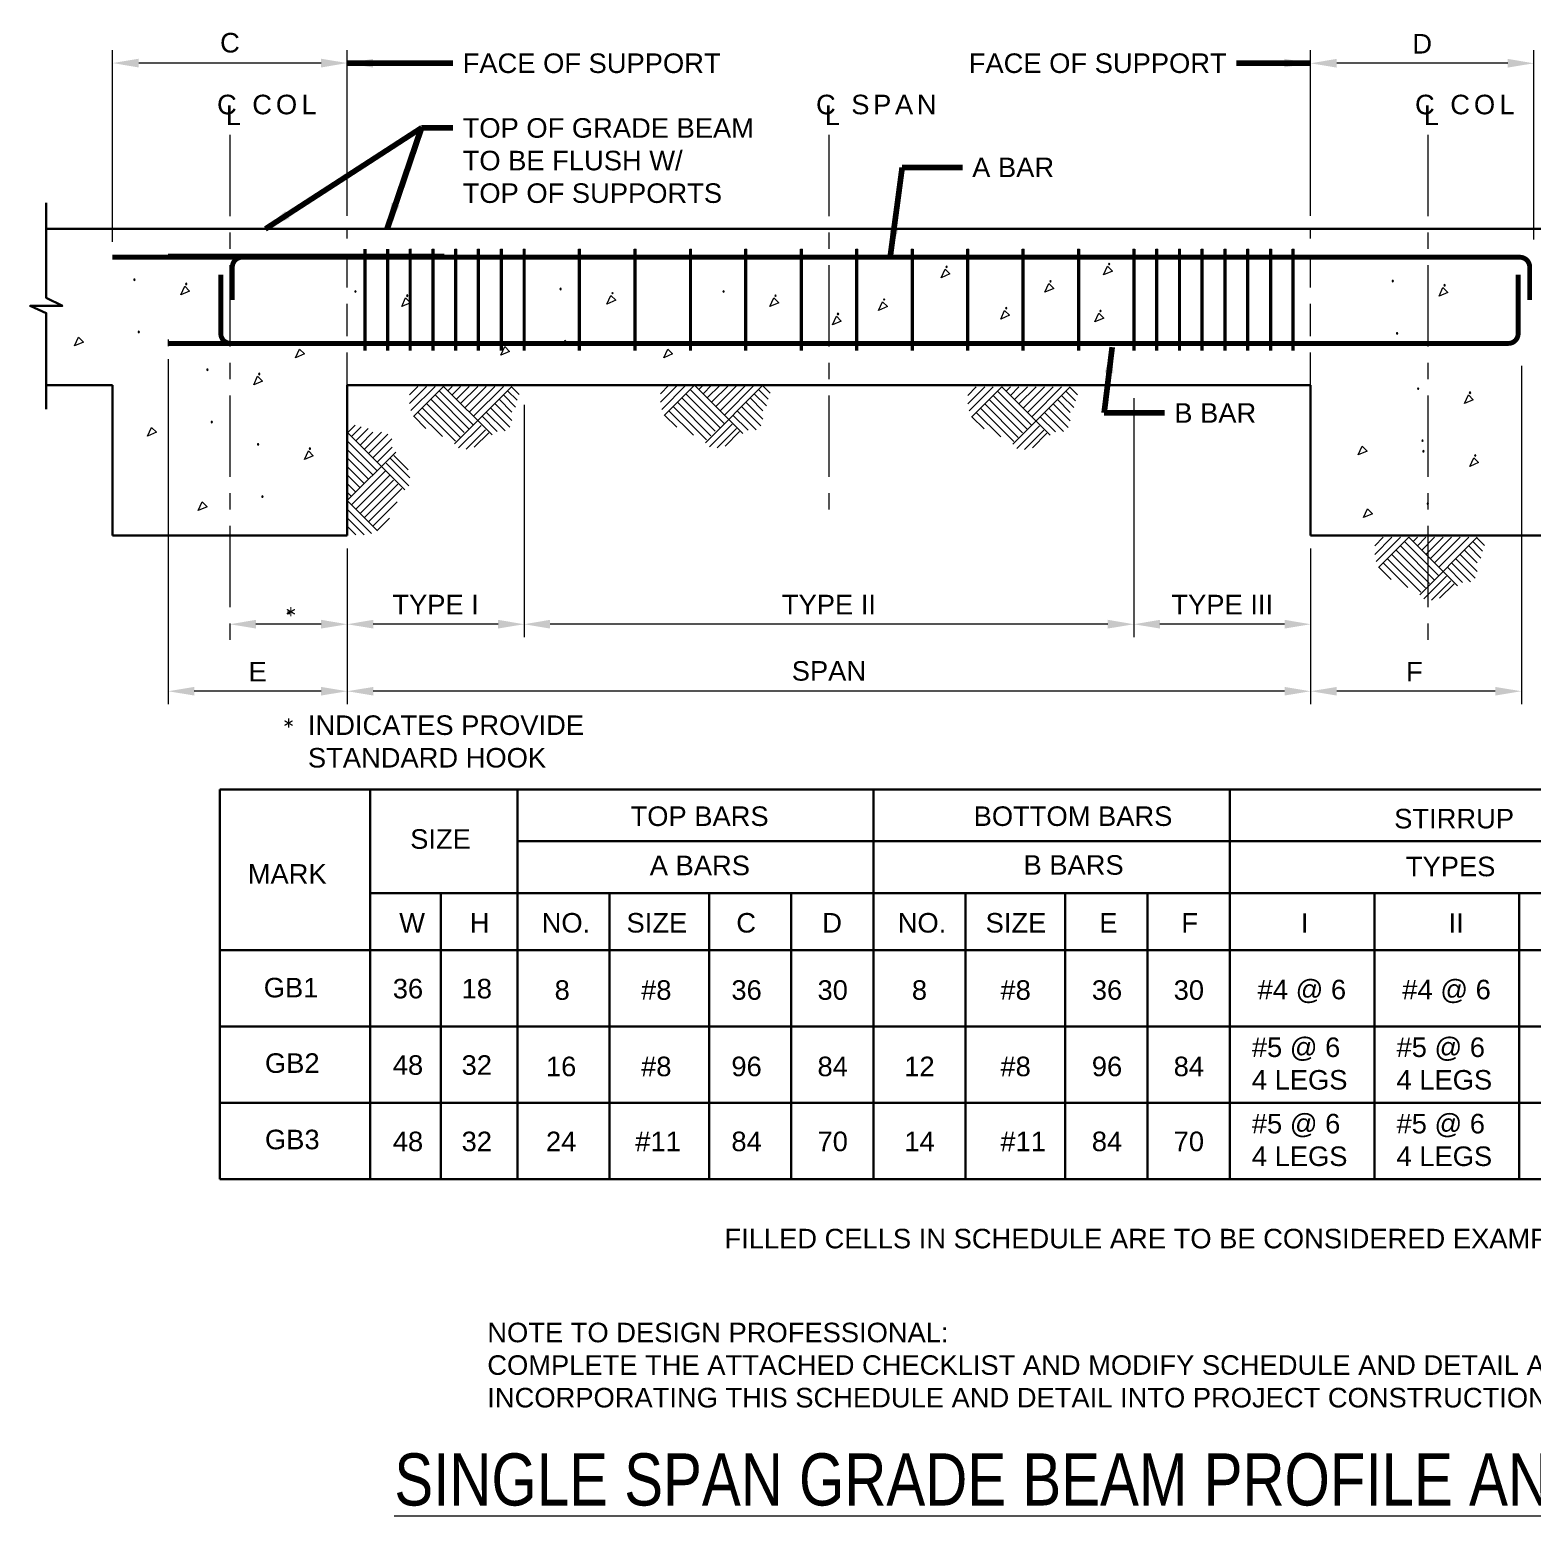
# Model space of a CAD drawing. Header units: inches. Extents: x -1005 to -831, y 1949 to 2063.
# Drawn here: x -1004.9 to -889.6, y 1948.8 to 2062.8 of the extents above; entities that cross this region are included whole.
import ezdxf
from ezdxf.enums import TextEntityAlignment as Align

# ---------------------------------------------------------------- set-up
doc = ezdxf.new("R2010")
doc.units = ezdxf.units.IN
doc.header["$LTSCALE"] = 5
doc.header["$MEASUREMENT"] = 0
doc.linetypes.add('CENTER', pattern=[2, 1.25, -0.25, 0.25, -0.25])
doc.linetypes.add('HIDDENX2', pattern=[0.75, 0.5, -0.25])
for name, color, linetype, lineweight in [('S-ANNO-DIMS', 1, 'Continuous', 20), ('S-ANNO-SCHD', 4, 'Continuous', 30), ('S-ANNO-TEXT', 7, 'Continuous', 20), ('S-DELT-PATT', 7, 'Continuous', 15), ('S-DETL', 3, 'Continuous', 30), ('S-GRID', 9, 'CENTER', 20)]:
    doc.layers.add(name, color=color, linetype=linetype, lineweight=lineweight)
doc.styles.add('Romans', font='arial.ttf')
doc.dimstyles.get("Standard").update_dxf_attribs({"dimtxt": 0.18, "dimasz": 0.18, "dimexe": 0.18, "dimexo": 0.0625, "dimgap": 0.09, "dimtad": 0, "dimtih": 1, "dimtoh": 1, "dimdec": 4, "dimzin": 0, "dimdsep": 46, "dimtxsty": 'Standard', "dimcen": 0.09, "dimadec": 0, "dimazin": 0, "dimtfac": 1, "dimtdec": 4, "dimtofl": 0, "dimtmove": 0, "dimatfit": 3, "dimfxl": 1, "dimtolj": 1, "dimtzin": 0, "dimarcsym": 0})

# ---------------------------------------------------------------- blocks, each defined once
blk = doc.blocks.new('*D0')
at = {"layer": 'Defpoints', "color": 0, "transparency": 16777216}
for p in [(-906.61, 2060.27), (-906.61, 2047.57), (-889.49, 2045.75)]:
    blk.add_point(p, dxfattribs=at)
at = {"layer": 'S-ANNO-DIMS', "transparency": 16777216}
for p, q in [((-906.61, 2048.57), (-906.61, 2061.27)), ((-889.49, 2046.75), (-889.49, 2061.27)), ((-891.49, 2060.27), (-904.61, 2060.27))]:
    blk.add_line(p, q, dxfattribs=at)
for points in [[(-904.61, 2060.61), (-904.61, 2059.94), (-906.61, 2060.27)], [(-891.49, 2060.61), (-891.49, 2059.94), (-889.49, 2060.27)]]:
    blk.add_solid(points, dxfattribs=at)
at = {"layer": 'S-ANNO-DIMS', "transparency": 16777216, "insert": (-898.05, 2061.77), "char_height": 1.5, "attachment_point": 5, "style": 'Romans'}
blk.add_mtext('\\A1;D', dxfattribs=at)
blk = doc.blocks.new('*D1')
at = {"layer": 'Defpoints', "color": 0, "transparency": 16777216}
for p in [(-890.44, 2038.07), (-906.61, 2024.05), (-906.61, 2012.09)]:
    blk.add_point(p, dxfattribs=at)
at = {"layer": 'S-ANNO-DIMS', "transparency": 16777216}
for p, q in [((-890.44, 2037.07), (-890.44, 2011.09)), ((-906.61, 2023.05), (-906.61, 2011.09)), ((-892.44, 2012.09), (-904.61, 2012.09))]:
    blk.add_line(p, q, dxfattribs=at)
for points in [[(-904.61, 2012.42), (-904.61, 2011.76), (-906.61, 2012.09)], [(-892.44, 2012.42), (-892.44, 2011.76), (-890.44, 2012.09)]]:
    blk.add_solid(points, dxfattribs=at)
at = {"layer": 'S-ANNO-DIMS', "transparency": 16777216, "insert": (-898.65, 2013.59), "char_height": 1.5, "attachment_point": 5, "style": 'Romans'}
blk.add_mtext('\\A1;F', dxfattribs=at)
blk = doc.blocks.new('*D2')
at = {"layer": 'Defpoints', "color": 0, "transparency": 16777216}
for p in [(-920.17, 2035.57), (-906.61, 2024.05), (-920.17, 2017.23)]:
    blk.add_point(p, dxfattribs=at)
at = {"layer": 'S-ANNO-DIMS', "transparency": 16777216}
for p, q in [((-920.17, 2034.57), (-920.17, 2016.23)), ((-906.61, 2023.05), (-906.61, 2016.23)), ((-908.61, 2017.23), (-918.17, 2017.23))]:
    blk.add_line(p, q, dxfattribs=at)
for points in [[(-918.17, 2017.57), (-918.17, 2016.9), (-920.17, 2017.23)], [(-908.61, 2017.57), (-908.61, 2016.9), (-906.61, 2017.23)]]:
    blk.add_solid(points, dxfattribs=at)
at = {"layer": 'S-ANNO-DIMS', "transparency": 16777216, "insert": (-913.39, 2018.74), "char_height": 1.5, "attachment_point": 5, "style": 'Romans'}
blk.add_mtext('\\A1;TYPE III', dxfattribs=at)
blk = doc.blocks.new('*D3')
at = {"layer": 'Defpoints', "color": 0, "transparency": 16777216}
for p in [(-980.53, 2024.05), (-906.61, 2024.05), (-980.53, 2012.09)]:
    blk.add_point(p, dxfattribs=at)
at = {"layer": 'S-ANNO-DIMS', "transparency": 16777216}
for p, q in [((-980.53, 2023.05), (-980.53, 2011.09)), ((-906.61, 2023.05), (-906.61, 2011.09)), ((-908.61, 2012.09), (-978.53, 2012.09))]:
    blk.add_line(p, q, dxfattribs=at)
for points in [[(-978.53, 2012.42), (-978.53, 2011.76), (-980.53, 2012.09)], [(-908.61, 2012.42), (-908.61, 2011.76), (-906.61, 2012.09)]]:
    blk.add_solid(points, dxfattribs=at)
at = {"layer": 'S-ANNO-DIMS', "transparency": 16777216, "insert": (-943.57, 2013.64), "char_height": 1.5, "attachment_point": 5, "style": 'Romans'}
blk.add_mtext('\\A1;SPAN', dxfattribs=at)
blk = doc.blocks.new('*D4')
at = {"layer": 'Defpoints', "color": 0, "transparency": 16777216}
for p in [(-966.96, 2035.07), (-920.17, 2034.57), (-966.96, 2017.23)]:
    blk.add_point(p, dxfattribs=at)
at = {"layer": 'S-ANNO-DIMS', "transparency": 16777216}
for p, q in [((-966.96, 2034.07), (-966.96, 2016.23)), ((-920.17, 2033.57), (-920.17, 2016.23)), ((-922.17, 2017.23), (-964.96, 2017.23))]:
    blk.add_line(p, q, dxfattribs=at)
for points in [[(-964.96, 2017.57), (-964.96, 2016.9), (-966.96, 2017.23)], [(-922.17, 2017.57), (-922.17, 2016.9), (-920.17, 2017.23)]]:
    blk.add_solid(points, dxfattribs=at)
at = {"layer": 'S-ANNO-DIMS', "transparency": 16777216, "insert": (-943.57, 2018.74), "char_height": 1.5, "attachment_point": 5, "style": 'Romans'}
blk.add_mtext('\\A1;TYPE II', dxfattribs=at)
blk = doc.blocks.new('*D5')
at = {"layer": 'Defpoints', "color": 0, "transparency": 16777216}
for p in [(-966.96, 2035.07), (-980.53, 2023.55), (-980.53, 2017.23)]:
    blk.add_point(p, dxfattribs=at)
at = {"layer": 'S-ANNO-DIMS', "transparency": 16777216}
for p, q in [((-966.96, 2034.07), (-966.96, 2016.23)), ((-980.53, 2022.55), (-980.53, 2016.23)), ((-968.96, 2017.23), (-978.53, 2017.23))]:
    blk.add_line(p, q, dxfattribs=at)
for points in [[(-978.53, 2017.57), (-978.53, 2016.9), (-980.53, 2017.23)], [(-968.96, 2017.57), (-968.96, 2016.9), (-966.96, 2017.23)]]:
    blk.add_solid(points, dxfattribs=at)
at = {"layer": 'S-ANNO-DIMS', "transparency": 16777216, "insert": (-973.75, 2018.74), "char_height": 1.5, "attachment_point": 5, "style": 'Romans'}
blk.add_mtext('\\A1;TYPE I', dxfattribs=at)
blk = doc.blocks.new('*D6')
at = {"layer": 'Defpoints', "color": 0, "transparency": 16777216}
for p in [(-980.53, 2024.05), (-989.53, 2017.23), (-989.53, 2017.23)]:
    blk.add_point(p, dxfattribs=at)
at = {"layer": 'S-ANNO-DIMS', "transparency": 16777216}
for p, q in [((-980.53, 2023.05), (-980.53, 2016.23)), ((-982.53, 2017.23), (-987.53, 2017.23))]:
    blk.add_line(p, q, dxfattribs=at)
for points in [[(-987.53, 2017.57), (-987.53, 2016.9), (-989.53, 2017.23)], [(-982.53, 2017.57), (-982.53, 2016.9), (-980.53, 2017.23)]]:
    blk.add_solid(points, dxfattribs=at)
at = {"layer": 'S-ANNO-DIMS', "transparency": 16777216, "insert": (-985.03, 2018.73), "char_height": 1.5, "attachment_point": 5, "style": 'Romans'}
blk.add_mtext('\\A1;.', dxfattribs=at)
blk = doc.blocks.new('*D7')
at = {"layer": 'Defpoints', "color": 0, "transparency": 16777216}
for p in [(-994.27, 2038.57), (-980.53, 2024.05), (-994.27, 2012.09)]:
    blk.add_point(p, dxfattribs=at)
at = {"layer": 'S-ANNO-DIMS', "transparency": 16777216}
for p, q in [((-994.27, 2037.57), (-994.27, 2011.09)), ((-980.53, 2023.05), (-980.53, 2011.09)), ((-982.53, 2012.09), (-992.27, 2012.09))]:
    blk.add_line(p, q, dxfattribs=at)
for points in [[(-992.27, 2012.42), (-992.27, 2011.76), (-994.27, 2012.09)], [(-982.53, 2012.42), (-982.53, 2011.76), (-980.53, 2012.09)]]:
    blk.add_solid(points, dxfattribs=at)
at = {"layer": 'S-ANNO-DIMS', "transparency": 16777216, "insert": (-987.4, 2013.59), "char_height": 1.5, "attachment_point": 5, "style": 'Romans'}
blk.add_mtext('\\A1;E', dxfattribs=at)
blk = doc.blocks.new('*D8')
at = {"layer": 'Defpoints', "color": 0, "transparency": 16777216}
for p in [(-998.53, 2060.29), (-980.53, 2047.57), (-998.53, 2045.57)]:
    blk.add_point(p, dxfattribs=at)
at = {"layer": 'S-ANNO-DIMS', "transparency": 16777216}
for p, q in [((-998.53, 2046.57), (-998.53, 2061.29)), ((-980.53, 2048.57), (-980.53, 2061.29)), ((-982.53, 2060.29), (-996.53, 2060.29))]:
    blk.add_line(p, q, dxfattribs=at)
for points in [[(-996.53, 2060.62), (-996.53, 2059.95), (-998.53, 2060.29)], [(-982.53, 2060.62), (-982.53, 2059.95), (-980.53, 2060.29)]]:
    blk.add_solid(points, dxfattribs=at)
at = {"layer": 'S-ANNO-DIMS', "transparency": 16777216, "insert": (-989.53, 2061.84), "char_height": 1.5, "attachment_point": 5, "style": 'Romans'}
blk.add_mtext('\\A1;C', dxfattribs=at)

msp = doc.modelspace()

# ---------------------------------------------------------------- linework, layer by layer
msp.add_line((-954.1911001, 2046.0227595), (-954.1911001, 2038.2317492))
at = {"layer": 'S-ANNO-SCHD'}
for p, q in [((-990.2992738, 2004.5503533), (-990.2992738, 1974.6455471)), ((-990.2992738, 2004.5503533), (-846.0861369, 2004.5503533)), ((-978.7645084, 2004.5503533), (-978.7645084, 1974.6455471)), ((-967.4706284, 2004.5503533), (-967.4706284, 1974.6455471)), ((-940.1425196, 2004.5503533), (-940.1425196, 1974.6455471)), ((-912.8144109, 2004.5503533), (-912.8144109, 1974.6455471)), ((-967.4706284, 2000.5742895), (-879.5126401, 2000.5742895)), ((-978.7645084, 1996.5982257), (-879.5126401, 1996.5982257)), ((-973.3513318, 1996.5982257), (-973.3513318, 1974.6455471)), ((-960.4153619, 1996.5982257), (-960.4153619, 1974.6455471)), ((-952.7673233, 1996.5982257), (-952.7673233, 1974.6455471)), ((-946.4549215, 1996.5982257), (-946.4549215, 1974.6455471)), ((-933.0872531, 1996.5982257), (-933.0872531, 1974.6455471)), ((-925.4392145, 1996.5982257), (-925.4392145, 1974.6455471)), ((-919.1268127, 1996.5982257), (-919.1268127, 1974.6455471)), ((-901.7138206, 1996.5982257), (-901.7138206, 1974.6455471)), ((-890.6132303, 1996.5982257), (-890.6132303, 1974.6455471)), ((-990.2992738, 1992.230511), (-846.0861369, 1992.230511)), ((-990.2992738, 1986.3688564), (-846.0861369, 1986.3688564)), ((-990.2992738, 1980.5072017), (-846.0861369, 1980.5072017)), ((-990.2992738, 1974.6455471), (-845.9621244, 1974.6455471))]:
    msp.add_line(p, q, dxfattribs=at)
at = {"layer": 'S-DELT-PATT', "linetype": 'HIDDENX2'}
for p, q in [((-980.5286666, 2035.5749058), (-980.5286666, 2047.5749058)), ((-906.6090441, 2035.5749058), (-906.6090441, 2047.5749058))]:
    msp.add_line(p, q, dxfattribs=at)
at = {"layer": 'S-DELT-PATT'}
for p, q in [((-994.2659355, 2039.0749058), (-994.2659355, 2038.5749058)), ((-975.7590385, 2034.1672834), (-974.4480582, 2035.4782636)), ((-975.7590385, 2034.8227735), (-975.1035483, 2035.4782636)), ((-975.6484245, 2033.6224072), (-973.7925681, 2035.4782636)), ((-975.4570624, 2033.1582792), (-973.137078, 2035.4782636)), ((-973.137078, 2035.4782636), (-969.4193592, 2031.7605448)), ((-972.8093329, 2035.1505186), (-972.4815878, 2035.4782636)), ((-972.4815878, 2034.8227735), (-971.8260977, 2035.4782636)), ((-972.3066129, 2031.0648076), (-967.8931569, 2035.4782636)), ((-972.1538428, 2034.4950284), (-971.1706076, 2035.4782636)), ((-971.8260977, 2034.1672834), (-970.5151174, 2035.4782636)), ((-971.4983526, 2033.8395383), (-969.8596273, 2035.4782636)), ((-971.1706076, 2033.5117932), (-969.2041372, 2035.4782636)), ((-970.8428625, 2033.1840482), (-968.5486471, 2035.4782636)), ((-967.925276, 2035.4461446), (-967.3409639, 2034.8618243)), ((-956.5041656, 2034.2639256), (-955.1931854, 2035.5749058)), ((-956.5041656, 2034.9194157), (-955.8486755, 2035.5749058)), ((-956.3935517, 2033.7190494), (-954.5376953, 2035.5749058)), ((-956.2021895, 2033.2549214), (-953.8822051, 2035.5749058)), ((-953.8822051, 2035.5749058), (-950.1644864, 2031.857187)), ((-953.5544601, 2035.2471608), (-953.226715, 2035.5749058)), ((-953.226715, 2034.9194157), (-952.5712249, 2035.5749058)), ((-953.0517401, 2031.1614498), (-948.6382841, 2035.5749058)), ((-952.8989699, 2034.5916706), (-951.9157348, 2035.5749058)), ((-952.5712249, 2034.2639256), (-951.2602446, 2035.5749058)), ((-952.2434798, 2033.9361805), (-950.6047545, 2035.5749058)), ((-951.9157348, 2033.6084354), (-949.9492644, 2035.5749058)), ((-951.5879897, 2033.2806904), (-949.2937742, 2035.5749058)), ((-948.6704031, 2035.5427868), (-948.086091, 2034.9584665)), ((-932.9232195, 2034.1372686), (-931.6122392, 2035.4482489)), ((-932.9232195, 2034.7927588), (-932.2677293, 2035.4482489)), ((-932.8126055, 2033.5923925), (-930.9567491, 2035.4482489)), ((-932.6212433, 2033.1282645), (-930.3012589, 2035.4482489)), ((-930.3012589, 2035.4482489), (-926.5835402, 2031.7305301)), ((-929.9735139, 2035.1205038), (-929.6457688, 2035.4482489)), ((-929.6457688, 2034.7927588), (-928.9902787, 2035.4482489)), ((-929.4707939, 2031.0347929), (-925.0573379, 2035.4482489)), ((-929.3180238, 2034.4650137), (-928.3347886, 2035.4482489)), ((-928.9902787, 2034.1372686), (-927.6792984, 2035.4482489)), ((-928.6625336, 2033.8095236), (-927.0238083, 2035.4482489)), ((-928.3347886, 2033.4817785), (-926.3683182, 2035.4482489)), ((-928.0070435, 2033.1540334), (-925.712828, 2035.4482489)), ((-925.0894569, 2035.4161299), (-924.5051448, 2034.8318096)), ((-974.4480582, 2034.1672834), (-971.8725556, 2031.5917807)), ((-974.1203131, 2034.4950284), (-971.5618614, 2031.9365685)), ((-973.7925681, 2034.8227735), (-971.1659208, 2032.1961262)), ((-973.464823, 2035.1505186), (-970.8552267, 2032.5409222)), ((-969.2041372, 2034.1672834), (-967.8931569, 2032.8563031)), ((-968.8763921, 2034.4950284), (-967.8931569, 2033.5117932)), ((-968.5486471, 2034.8227735), (-967.6063227, 2033.8804409)), ((-968.220902, 2035.1505186), (-967.4831561, 2034.4127644)), ((-955.1931854, 2034.2639256), (-952.6176827, 2031.6884229)), ((-954.8654403, 2034.5916706), (-952.3069886, 2032.0332107)), ((-954.5376953, 2034.9194157), (-951.911048, 2032.2927684)), ((-954.2099502, 2035.2471608), (-951.6003539, 2032.6375644)), ((-949.9492644, 2034.2639256), (-948.6382841, 2032.9529453)), ((-949.6215193, 2034.5916706), (-948.6382841, 2033.6084354)), ((-949.2937742, 2034.9194157), (-948.3514498, 2033.9770831)), ((-948.9660292, 2035.2471608), (-948.2282832, 2034.5094066)), ((-931.2844941, 2034.4650137), (-928.7260424, 2031.9065538)), ((-930.9567491, 2034.7927588), (-928.3301018, 2032.1661115)), ((-930.629004, 2035.1205038), (-928.0194077, 2032.5109075)), ((-926.0405731, 2034.4650137), (-925.0573379, 2033.4817785)), ((-925.712828, 2034.7927588), (-924.7705036, 2033.8504261)), ((-925.385083, 2035.1205038), (-924.647337, 2034.3827497)), ((-975.4312934, 2033.1840482), (-974.4924021, 2032.2451569)), ((-975.1035483, 2033.5117932), (-973.2270194, 2031.6352561)), ((-974.7758033, 2033.8395383), (-972.2173516, 2031.2810784)), ((-970.1873724, 2033.1840482), (-969.0234268, 2032.0200944)), ((-969.8596273, 2033.5117932), (-968.4058649, 2032.0580226)), ((-969.5318823, 2033.8395383), (-968.044018, 2032.351674)), ((-956.1764206, 2033.2806904), (-955.2375293, 2032.3417991)), ((-955.8486755, 2033.6084354), (-953.9721466, 2031.7318983)), ((-955.5209305, 2033.9361805), (-952.9624787, 2031.3777206)), ((-950.9324996, 2033.2806904), (-949.7685539, 2032.1167366)), ((-950.6047545, 2033.6084354), (-949.1509921, 2032.1546648)), ((-950.2770094, 2033.9361805), (-948.7891452, 2032.4483162)), ((-932.5954744, 2033.1540334), (-931.6565831, 2032.2151422)), ((-932.2677293, 2033.4817785), (-930.3912004, 2031.6052414)), ((-931.9399843, 2033.8095236), (-929.3815326, 2031.2510637)), ((-931.6122392, 2034.1372686), (-929.0367366, 2031.561766)), ((-927.3515534, 2033.1540334), (-926.1876077, 2031.9900796)), ((-927.0238083, 2033.4817785), (-925.5700459, 2032.0280079)), ((-926.6960632, 2033.8095236), (-925.208199, 2032.3216593)), ((-926.3683182, 2034.1372686), (-925.0573379, 2032.8262884)), ((-976.1152106, 2027.545645), (-980.5286666, 2031.959101)), ((-980.4965476, 2031.926982), (-979.9122273, 2032.5112941)), ((-980.2009215, 2031.6313559), (-979.4631674, 2032.3691019)), ((-979.8731765, 2031.3036109), (-978.9308439, 2032.2459353)), ((-979.5454314, 2030.9758658), (-978.5621962, 2031.959101)), ((-979.2176864, 2030.6481208), (-977.9067061, 2031.959101)), ((-971.9950667, 2030.7532532), (-970.2561661, 2032.4921538)), ((-971.3983822, 2030.6680149), (-969.9152047, 2032.1511924)), ((-970.784655, 2030.8043978), (-969.6765325, 2031.9125202)), ((-952.7401938, 2030.8498954), (-951.0012932, 2032.588796)), ((-952.1435094, 2030.7646571), (-950.6603319, 2032.2478346)), ((-951.5297822, 2030.90104), (-950.4216597, 2032.0091624)), ((-929.1592477, 2030.7232384), (-927.4203471, 2032.462139)), ((-928.5625632, 2030.6380001), (-927.0793857, 2032.1211776)), ((-927.948836, 2030.774383), (-926.8407135, 2031.8825055)), ((-978.2344512, 2029.0093954), (-980.5286666, 2031.3036109)), ((-978.8899413, 2030.3203757), (-977.402077, 2031.80824)), ((-978.5621962, 2029.9926306), (-977.1084256, 2031.446393)), ((-978.2344512, 2029.6648856), (-977.0704973, 2030.8288312)), ((-978.5621962, 2028.6816504), (-980.5286666, 2030.6481208)), ((-980.5286666, 2026.71518), (-976.8109478, 2030.4328988)), ((-978.8899413, 2028.3539053), (-980.5286666, 2029.9926306)), ((-975.8036562, 2027.8571913), (-977.5425567, 2029.5960919)), ((-975.7184179, 2028.4538757), (-977.2015954, 2029.9370533)), ((-975.8548008, 2029.067603), (-976.9629232, 2030.1757254)), ((-979.2176864, 2028.0261602), (-980.5286666, 2029.3371405)), ((-979.5454314, 2027.6984152), (-980.5286666, 2028.6816504)), ((-980.2009215, 2026.3874349), (-977.5913252, 2028.9970313)), ((-979.8731765, 2026.0596899), (-977.2465292, 2028.6863371)), ((-979.8731765, 2027.3706701), (-980.5286666, 2028.0261602)), ((-980.2009215, 2027.0429251), (-980.5286666, 2027.3706701)), ((-979.5454314, 2025.7319448), (-976.9869715, 2028.2903965)), ((-979.2176864, 2025.4041997), (-976.6421837, 2027.9797024)), ((-978.8899413, 2025.0764547), (-976.3314814, 2027.6349064)), ((-978.2086822, 2024.3951956), (-980.5286666, 2026.71518)), ((-978.5621962, 2024.7487096), (-976.6856591, 2026.6252386)), ((-978.6728102, 2024.2038334), (-980.5286666, 2026.0596899)), ((-979.2176864, 2024.0932195), (-980.5286666, 2025.4041997)), ((-978.2344512, 2024.4209645), (-977.2955599, 2025.3598558)), ((-979.8731765, 2024.0932195), (-980.5286666, 2024.7487096)), ((-901.6907726, 2022.5892736), (-900.3797924, 2023.9002538)), ((-901.6907726, 2023.2447637), (-901.0352825, 2023.9002538)), ((-901.5801587, 2022.0443974), (-899.7243022, 2023.9002538)), ((-901.3887965, 2021.5802694), (-899.0688121, 2023.9002538)), ((-899.0688121, 2023.9002538), (-895.3510933, 2020.182535)), ((-898.741067, 2023.5725087), (-898.413322, 2023.9002538)), ((-898.413322, 2023.2447637), (-897.7578318, 2023.9002538)), ((-898.2383471, 2019.4867978), (-893.8248911, 2023.9002538)), ((-898.0855769, 2022.9170186), (-897.1023417, 2023.9002538)), ((-897.7578318, 2022.5892736), (-896.4468516, 2023.9002538)), ((-897.4300868, 2022.2615285), (-895.7913615, 2023.9002538)), ((-897.1023417, 2021.9337834), (-895.1358713, 2023.9002538)), ((-896.7745967, 2021.6060384), (-894.4803812, 2023.9002538)), ((-893.8570101, 2023.8681348), (-893.272698, 2023.2838145)), ((-900.0520473, 2022.9170186), (-897.4935956, 2020.3585587)), ((-899.7243022, 2023.2447637), (-897.097655, 2020.6181164)), ((-899.3965572, 2023.5725087), (-896.7869608, 2020.9629124)), ((-894.8081263, 2022.9170186), (-893.8248911, 2021.9337834)), ((-894.4803812, 2023.2447637), (-893.5380568, 2022.3024311)), ((-894.1526361, 2023.5725087), (-893.4148902, 2022.8347546)), ((-901.3630275, 2021.6060384), (-900.4241363, 2020.6671471)), ((-901.0352825, 2021.9337834), (-899.1587535, 2020.0572463)), ((-900.7075374, 2022.2615285), (-898.1490857, 2019.7030686)), ((-900.3797924, 2022.5892736), (-897.8042897, 2020.0137709)), ((-896.1191065, 2021.6060384), (-894.9551609, 2020.4420845)), ((-895.7913615, 2021.9337834), (-894.3375991, 2020.4800128)), ((-895.4636164, 2022.2615285), (-893.9757521, 2020.7736642)), ((-895.1358713, 2022.5892736), (-893.8248911, 2021.2782933)), ((-897.9268008, 2019.1752434), (-896.1879002, 2020.914144)), ((-897.3301163, 2019.0900051), (-895.8469388, 2020.5731826)), ((-896.7163891, 2019.226388), (-895.6082667, 2020.3345104))]:
    msp.add_line(p, q, dxfattribs=at)
at = {"layer": 'S-DELT-PATT', "flags": 128}
for points in [[(-934.5881139, 2044.6524653, 1), (-934.4844339, 2044.6524653, 1)], [(-922.1196752, 2044.8736199, 1), (-922.0159952, 2044.8736199, 1)], [(-996.9089272, 2043.6666467, 1), (-996.8052472, 2043.6666467, 1)], [(-992.9299265, 2043.3451517, 1), (-992.8262465, 2043.3451517, 1)], [(-926.6201172, 2043.5466904, 1), (-926.5164372, 2043.5466904, 1)], [(-900.3603632, 2043.5571443, 1), (-900.2566832, 2043.5571443, 1)], [(-979.9525011, 2042.7624106, 1), (-979.8488211, 2042.7624106, 1)], [(-975.9735004, 2042.4409156, 1), (-975.8698204, 2042.4409156, 1)], [(-964.2052787, 2042.9533815, 1), (-964.1015987, 2042.9533815, 1)], [(-960.2262779, 2042.6318865, 1), (-960.1225979, 2042.6318865, 1)], [(-951.6995574, 2042.7624106, 1), (-951.5958774, 2042.7624106, 1)], [(-947.7205566, 2042.4409156, 1), (-947.6168766, 2042.4409156, 1)], [(-896.3813625, 2043.2356493, 1), (-896.2776825, 2043.2356493, 1)], [(-942.9250007, 2041.040267, 1), (-942.8213207, 2041.040267, 1)], [(-939.3836699, 2042.1460418, 1), (-939.2799899, 2042.1460418, 1)], [(-930.013896, 2041.4825764, 1), (-929.910216, 2041.4825764, 1)], [(-922.7836724, 2041.2614217, 1), (-922.6799924, 2041.2614217, 1)], [(-996.5743812, 2039.6552498, 1), (-996.4707012, 2039.6552498, 1)], [(-979.6179551, 2038.7510137, 1), (-979.5142751, 2038.7510137, 1)], [(-963.8707327, 2038.9419846, 1), (-963.7670527, 2038.9419846, 1)], [(-900.0258173, 2039.5457474, 1), (-899.9221373, 2039.5457474, 1)], [(-991.308517, 2036.752851, 1), (-991.204837, 2036.752851, 1)], [(-987.3295163, 2036.431356, 1), (-987.2258363, 2036.431356, 1)], [(-898.4112398, 2035.3161964, 1), (-898.3075598, 2035.3161964, 1)], [(-894.4322391, 2034.9947013, 1), (-894.3285591, 2034.9947013, 1)], [(-990.9739711, 2032.7414541, 1), (-990.8702911, 2032.7414541, 1)], [(-987.4190691, 2031.0333654, 1), (-987.3153891, 2031.0333654, 1)], [(-983.4400684, 2030.7118704, 1), (-983.3363884, 2030.7118704, 1)], [(-898.0766938, 2031.3047994, 1), (-897.9730138, 2031.3047994, 1)], [(-898.0057563, 2030.4995872, 1), (-897.9020763, 2030.4995872, 1)], [(-894.0267555, 2030.1780922, 1), (-893.9230755, 2030.1780922, 1)], [(-987.0845231, 2027.0219685, 1), (-986.9808431, 2027.0219685, 1)], [(-897.6712103, 2026.4881903, 1), (-897.5675303, 2026.4881903, 1)]]:
    msp.add_lwpolyline(points, format="xyb", close=True, dxfattribs=at)
for points in [[(-921.8169167, 2044.326631), (-922.4911797, 2044.0389807), (-922.1918095, 2044.7015237)], [(-934.2853555, 2044.1054763), (-934.9596184, 2043.817826), (-934.6602482, 2044.480369)], [(-926.3173587, 2042.9997015), (-926.9916217, 2042.7120512), (-926.6922514, 2043.3745942)], [(-992.627168, 2042.7981628), (-993.301431, 2042.5105124), (-993.0020607, 2043.1730555)], [(-975.6707419, 2041.8939267), (-976.3450049, 2041.6062764), (-976.0456346, 2042.2688194)], [(-959.9235195, 2042.0848976), (-960.5977824, 2041.7972473), (-960.2984122, 2042.4597903)], [(-947.4177982, 2041.8939267), (-948.0920611, 2041.6062764), (-947.7926909, 2042.2688194)], [(-896.078604, 2042.6886604), (-896.752867, 2042.40101), (-896.4534968, 2043.0635531)], [(-939.0809114, 2041.5990529), (-939.7551744, 2041.3114025), (-939.4558041, 2041.9739456)], [(-929.7111376, 2040.9355874), (-930.3854005, 2040.6479371), (-930.0860303, 2041.3104801)], [(-922.4809139, 2040.7144327), (-923.1551769, 2040.4267824), (-922.8558067, 2041.0893255)], [(-942.6222422, 2040.493278), (-943.2965052, 2040.2056277), (-942.9971349, 2040.8681708)], [(-1000.7727608, 2038.8715488), (-1001.4470238, 2038.5838984), (-1001.1476535, 2039.2464415)], [(-983.8163347, 2037.9673127), (-984.4905977, 2037.6796624), (-984.1912274, 2038.3422054)], [(-968.0691123, 2038.1582836), (-968.7433752, 2037.8706333), (-968.444005, 2038.5331763)], [(-955.563391, 2037.9673127), (-956.2376539, 2037.6796624), (-955.9382837, 2038.3422054)], [(-987.0267578, 2035.8843671), (-987.7010208, 2035.5967167), (-987.4016505, 2036.2592598)], [(-894.1294806, 2034.4477124), (-894.8037436, 2034.1600621), (-894.5043733, 2034.8226051)], [(-995.1723506, 2031.9577531), (-995.8466136, 2031.6701027), (-995.5472434, 2032.3326458)], [(-902.2750734, 2030.5210984), (-902.9493364, 2030.2334481), (-902.6499661, 2030.8959911)], [(-983.1373099, 2030.1648815), (-983.8115729, 2029.8772311), (-983.5122026, 2030.5397742)], [(-893.7239971, 2029.6311033), (-894.39826, 2029.343453), (-894.0988898, 2030.005996)], [(-991.2829027, 2026.2382675), (-991.9571657, 2025.9506171), (-991.6577954, 2026.6131602)], [(-901.8695899, 2025.7044893), (-902.5438529, 2025.416839), (-902.2444826, 2026.079382)]]:
    msp.add_lwpolyline(points, close=True, dxfattribs=at)
at = {"layer": 'S-DELT-PATT'}
for p in [(-979.1872873, 2042.3182252), (-977.4410589, 2042.3182252), (-975.6948305, 2042.3182252), (-973.9486021, 2042.3182252), (-968.7099169, 2042.3182252), (-966.9636885, 2042.3182252), (-962.7100824, 2042.3182252), (-962.7100824, 2042.3182252), (-958.4564764, 2042.3182252), (-958.4564764, 2042.3182252), (-954.2028704, 2042.3182252), (-954.2028704, 2042.3182252), (-949.9492644, 2042.3182252), (-945.6956583, 2042.3182252), (-945.6956583, 2042.3182252), (-941.4420523, 2042.3182252), (-941.4420523, 2042.3182252), (-937.1884463, 2042.3182252), (-937.1884463, 2042.3182252), (-928.6812343, 2042.3182252), (-928.6812343, 2042.3182252), (-979.1872873, 2040.8469879), (-977.4410589, 2040.8469879), (-975.6948305, 2040.8469879), (-973.9486021, 2040.8469879), (-968.7099169, 2040.8469879)]:
    msp.add_point(p, dxfattribs=at)
at = {"layer": 'S-DETL', "linetype": 'Continuous'}
for p, q in [((-1003.62084, 2047.5749058), (-888.6090441, 2047.5749058)), ((-975.6830602, 2046.0227595), (-975.6830602, 2038.2317492)), ((-973.9368318, 2046.0227595), (-973.9368318, 2038.2317492)), ((-972.1906033, 2046.0227595), (-972.1906033, 2038.2317492)), ((-970.4443749, 2046.0227595), (-970.4443749, 2038.2317492)), ((-968.6981465, 2046.0227595), (-968.6981465, 2038.2317492)), ((-966.9519181, 2046.0227595), (-966.9519181, 2038.2317492)), ((-962.6983121, 2046.0227595), (-962.6983121, 2038.2317492)), ((-958.4447061, 2046.0227595), (-958.4447061, 2038.2317492)), ((-949.937494, 2046.0227595), (-949.937494, 2038.2317492)), ((-945.683888, 2046.0227595), (-945.683888, 2038.2317492)), ((-941.430282, 2046.0227595), (-941.430282, 2038.2317492)), ((-937.176676, 2046.0227595), (-937.176676, 2038.2317492)), ((-932.9230699, 2046.0227595), (-932.9230699, 2038.2317492)), ((-928.6694639, 2046.0227595), (-928.6694639, 2038.2317492)), ((-924.4158579, 2046.0227595), (-924.4158579, 2038.2317492)), ((-920.1622519, 2046.0227595), (-920.1622519, 2038.2317492)), ((-918.4160235, 2046.0227595), (-918.4160235, 2038.2317492)), ((-916.6697951, 2046.0227595), (-916.6697951, 2038.2317492)), ((-914.9235666, 2046.0227595), (-914.9235666, 2038.2317492)), ((-913.1773382, 2046.0227595), (-913.1773382, 2038.2317492)), ((-911.4311098, 2046.0227595), (-911.4311098, 2038.2317492)), ((-909.6848814, 2046.0227595), (-909.6848814, 2038.2317492)), ((-907.9555201, 2046.0227595), (-907.9555201, 2038.2317492)), ((-1003.62084, 2035.5749058), (-998.5286666, 2035.5749058)), ((-998.5286666, 2035.5749058), (-998.5286666, 2024.050353)), ((-980.5286666, 2035.5749058), (-906.6090441, 2035.5749058)), ((-980.5286666, 2035.5749058), (-980.5286666, 2024.050353)), ((-906.6090441, 2035.5749058), (-906.6090441, 2024.050353)), ((-998.5286666, 2024.050353), (-980.5286666, 2024.050353)), ((-888.6090441, 2024.050353), (-906.6090441, 2024.050353))]:
    msp.add_line(p, q, dxfattribs=at)
msp.add_lwpolyline([(-1003.62084, 2049.5654113), (-1003.62084, 2042.2724783), (-1002.3764702, 2041.6502934), (-1004.8652098, 2041.6502934), (-1003.62084, 2041.1034315), (-1003.62084, 2033.7351754)], dxfattribs=at)
for points, const_width in [([(-979.175517, 2046.0227595), (-979.175517, 2038.2317492)], 0.25), ([(-977.4292886, 2046.0227595), (-977.4292886, 2038.2317492)], 0.25), ([(-975.6999273, 2046.0227595), (-975.6999273, 2038.2317492)], 0.25), ([(-973.9536989, 2046.0227595), (-973.9536989, 2038.2317492)], 0.25), ([(-972.2074704, 2046.0227595), (-972.2074704, 2038.2317492)], 0.25), ([(-970.461242, 2046.0227595), (-970.461242, 2038.2317492)], 0.25), ([(-968.6981465, 2046.0227595), (-968.6981465, 2038.2317492)], 0.25), ([(-966.9519181, 2046.0227595), (-966.9519181, 2038.2317492)], 0.25), ([(-962.7151792, 2046.0227595), (-962.7151792, 2038.2317492)], 0.25), ([(-958.4447061, 2046.0227595), (-958.4447061, 2038.2317492)], 0.25), ([(-954.1911001, 2046.0227595), (-954.1911001, 2038.2317492)], 0.25), ([(-949.9543611, 2046.0227595), (-949.9543611, 2038.2317492)], 0.25), ([(-945.683888, 2046.0227595), (-945.683888, 2038.2317492)], 0.25), ([(-941.4471491, 2046.0227595), (-941.4471491, 2038.2317492)], 0.25), ([(-937.176676, 2046.0227595), (-937.176676, 2038.2317492)], 0.25), ([(-932.9230699, 2046.0227595), (-932.9230699, 2038.2317492)], 0.25), ([(-928.686331, 2046.0227595), (-928.686331, 2038.2317492)], 0.25), ([(-924.4158579, 2046.0227595), (-924.4158579, 2038.2317492)], 0.25), ([(-920.1622519, 2046.0227595), (-920.1622519, 2038.2317492)], 0.25), ([(-918.4160235, 2046.0227595), (-918.4160235, 2038.2317492)], 0.25), ([(-916.6697951, 2046.0227595), (-916.6697951, 2038.2317492)], 0.25), ([(-914.9404337, 2046.0227595), (-914.9404337, 2038.2317492)], 0.25), ([(-913.1773382, 2046.0227595), (-913.1773382, 2038.2317492)], 0.25), ([(-911.4311098, 2046.0227595), (-911.4311098, 2038.2317492)], 0.25), ([(-909.6848814, 2046.0227595), (-909.6848814, 2038.2317492)], 0.25), ([(-907.9555201, 2046.0227595), (-907.9555201, 2038.2317492)], 0.25), ([(-998.5426461, 2045.3874089), (-988.5928515, 2045.3895479)], 0.375), ([(-994.2659355, 2038.7759035), (-989.5286666, 2038.7759035)], 0.375)]:
    msp.add_lwpolyline(points, dxfattribs=dict(at, const_width=const_width))
at = {"layer": 'S-DETL', "linetype": 'Continuous', "flags": 128}
msp.add_lwpolyline([(-973.0965032, 2045.5749058), (-994.2659355, 2045.5749058)], dxfattribs=at)
at = {"layer": 'S-DETL', "linetype": 'Continuous', "const_width": 0.375}
for points in [[(-889.8020959, 2042.1039201), (-889.8020959, 2044.6395479, 0.4142135624), (-890.5520959, 2045.3895479), (-988.5928515, 2045.3895479, 0.4142135624), (-989.3428515, 2044.6395479), (-989.3428515, 2042.1039201)], [(-890.6871079, 2044.0461236), (-890.6871079, 2039.5284939, -0.4142135624), (-891.4371079, 2038.7784939), (-989.479191, 2038.7784939, -0.4142135624), (-990.229191, 2039.5284939), (-990.229191, 2044.0461236)]]:
    msp.add_lwpolyline(points, format="xyb", dxfattribs=at)
at = {"layer": 'S-GRID', "linetype": 'CENTER'}
for p, q in [((-989.5286666, 2054.7858675), (-989.5286666, 2016.019654)), ((-943.5688553, 2054.7858675), (-943.5688553, 2025.5097825)), ((-897.6090441, 2054.7858675), (-897.6090441, 2016.019654))]:
    msp.add_line(p, q, dxfattribs=at)

# ---------------------------------------------------------------- texts
at = {"layer": 'S-ANNO-TEXT', "style": 'Romans', "width": 0.8}
msp.add_text('%%USINGLE SPAN GRADE BEAM PROFILE AND SCHEDULE', height=4, dxfattribs=at).set_placement((-918.17306, 1953.612157), align=Align.TOP_CENTER)
at = {"layer": 'S-ANNO-TEXT', "style": 'Romans'}
for s, insert, char_height, attachment_point in [('FACE OF SUPPORT', (-971.6720942, 2061.0269849), 1.499999989, 1), ('FACE OF SUPPORT', (-913.0499782, 2059.5074844), 1.499999989, 9), ('{\\T1.2;C}', (-990.5181519, 2057.8583654), 1.49999999, 1), ('{\\T1.2;COL}', (-987.8150209, 2057.8583654), 1.499999989, 1), ('{\\T1.2;C}', (-944.5583406, 2057.8583654), 1.49999999, 1), ('{\\T1.2;SPAN}', (-941.8552097, 2057.8583654), 1.499999989, 1), ('{\\T1.2;C}', (-898.5985293, 2057.8583654), 1.49999999, 1), ('{\\T1.2;COL}', (-895.8953984, 2057.8583654), 1.499999989, 1), ('{\\T1.2;L}', (-989.8454946, 2057.0358675), 1.49999999, 1), ('\\pxql;TOP OF GRADE BEAM\\PTO BE FLUSH W/\\PTOP OF SUPPORTS', (-971.6724806, 2056.0591798), 1.499999989, 1), ('{\\T1.2;L}', (-943.8856833, 2057.0358675), 1.49999999, 1), ('{\\T1.2;L}', (-897.925872, 2057.0358675), 1.49999999, 1), ('\\pxql;A BAR', (-932.5776071, 2053.0342796), 1.499999989, 1), ('\\pxql;B BAR', (-917.0710245, 2034.1899727), 1.499999989, 1), ('{\\fCalibri|b0|i0|c0|p34;*}', (-985.4379747, 2018.3872599), 1.499999989, 1), ('{\\fCalibri|b0|i0|c0|p34;*}', (-985.0286666, 2009.8412658), 1.499999989, 2), ('\\A1;INDICATES PROVIDE \\PSTANDARD HOOK', (-983.5465699, 2010.2362396), 1.499999989, 1), ('TOP BARS', (-958.7893296, 2003.2527798), 1.49999999, 1), ('BOTTOM BARS', (-932.4653728, 2003.255011), 1.499999989, 1), ('STIRRUP', (-900.1983634, 2003.0664801), 1.49999999, 1), ('SIZE', (-975.6981177, 2001.5019318), 1.49999999, 1), ('MARK', (-988.1622095, 1998.8241268), 1.49999999, 1), ('A BARS', (-957.3159489, 1999.4757389), 1.49999999, 1), ('B BARS', (-928.6408398, 1999.510708), 1.49999999, 1), ('TYPES', (-899.3034505, 1999.3939413), 1.49999999, 1), ('W', (-976.5412758, 1995.0728892), 1.5, 1), ('H', (-971.1280903, 1995.0728892), 1.5, 1), ('NO.', (-965.6107314, 1995.0728892), 1.49999999, 1), ('SIZE', (-959.0978627, 1995.0728892), 1.49999999, 1), ('C', (-950.6761179, 1995.0728892), 1.5, 1), ('D', (-944.0815872, 1995.0728892), 1.5, 1), ('NO.', (-938.2908879, 1995.0728892), 1.49999999, 1), ('SIZE', (-931.5472446, 1995.0728892), 1.49999999, 1), ('E', (-922.8261114, 1995.0728892), 1.5, 1), ('F', (-916.5329101, 1995.0728892), 1.5, 1), ('I', (-907.3560645, 1995.0559969), 1.5, 1), ('II', (-896.0221328, 1995.0559969), 1.49999999, 1), ('GB1', (-986.9336665, 1990.0986633), 1.49999999, 1), ('36', (-977.0341212, 1990.0227021), 1.49999999, 1), ('18', (-971.75421, 1990.0227021), 1.49999999, 1), ('8', (-964.6176225, 1989.9144307), 1.5, 1), ('#8', (-957.9816536, 1989.9144307), 1.49999999, 1), ('36', (-951.052755, 1989.9144307), 1.49999999, 1), ('30', (-944.4456204, 1989.9144307), 1.49999999, 1), ('8', (-936.6231108, 1989.9144307), 1.5, 2), ('#8', (-930.4098219, 1989.9144307), 1.49999999, 1), ('36', (-923.3976468, 1989.9144307), 1.49999999, 1), ('30', (-917.1175116, 1989.9144307), 1.49999999, 1), ('#4 @ 6', (-910.6722142, 1989.9528201), 1.49999999, 1), ('#4 @ 6', (-899.5716239, 1989.9528201), 1.49999999, 1), ('#5 @ 6', (-911.1194334, 1985.5238487), 1.49999999, 1), ('#5 @ 6', (-900.0188431, 1985.5238487), 1.49999999, 1), ('GB2', (-986.8419104, 1984.3083065), 1.49999999, 1), ('48', (-977.0341212, 1984.1610475), 1.49999999, 1), ('32', (-971.75421, 1984.1610475), 1.49999999, 1), ('16', (-965.280332, 1984.052776), 1.49999999, 1), ('#8', (-957.9816536, 1984.052776), 1.49999999, 1), ('96', (-951.052755, 1984.052776), 1.49999999, 1), ('84', (-944.4456204, 1984.052776), 1.49999999, 1), ('12', (-936.6231108, 1984.052776), 1.49999999, 2), ('#8', (-930.4098219, 1984.052776), 1.49999999, 1), ('96', (-923.3976468, 1984.052776), 1.49999999, 1), ('84', (-917.1175116, 1984.052776), 1.49999999, 1), ('4 LEGS', (-911.1194334, 1983.0242116), 1.49999999, 1), ('4 LEGS', (-900.0188431, 1983.0242116), 1.49999999, 1), ('#5 @ 6', (-911.1194334, 1979.6621941), 1.49999999, 1), ('#5 @ 6', (-900.0188431, 1979.6621941), 1.49999999, 1), ('GB3', (-986.8419104, 1978.4466519), 1.49999999, 1), ('48', (-977.0341212, 1978.2993928), 1.49999999, 1), ('32', (-971.75421, 1978.2993928), 1.49999999, 1), ('24', (-965.280332, 1978.2993928), 1.49999999, 1), ('#11', (-958.4234569, 1978.2993928), 1.49999999, 1), ('84', (-951.052755, 1978.2993928), 1.49999999, 1), ('70', (-944.4456204, 1978.2993928), 1.49999999, 1), ('14', (-936.6185064, 1978.2993928), 1.49999999, 2), ('#11', (-930.4098219, 1978.2993928), 1.49999999, 1), ('84', (-923.3976468, 1978.2993928), 1.49999999, 1), ('70', (-917.1175116, 1978.2993928), 1.49999999, 1), ('4 LEGS', (-911.1194334, 1977.1625569), 1.49999999, 1), ('4 LEGS', (-900.0188431, 1977.1625569), 1.49999999, 1), ('FILLED CELLS IN SCHEDULE ARE TO BE CONSIDERED EXAMPLES', (-951.5855079, 1970.8433643), 1.499999989, 1), ('NOTE TO DESIGN PROFESSIONAL: \\PCOMPLETE THE ATTACHED CHECKLIST AND MODIFY SCHEDULE AND DETAIL AS REQUIRED BEFORE \\PINCORPORATING THIS SCHEDULE AND DETAIL INTO PROJECT CONSTRUCTION DOCUMENTS', (-969.7810406, 1963.6384871), 1.499999989, 1)]:
    msp.add_mtext(s, dxfattribs=dict(at, insert=insert, char_height=char_height, attachment_point=attachment_point))

# ---------------------------------------------------------------- dimensions: what is measured, and where the dimension line sits
at = {"layer": 'S-ANNO-DIMS'}
for base, p1, p2, text, picture, middle in [((-998.5286666, 2060.2855813), (-980.5286666, 2047.5749058), (-998.5286666, 2045.5749058), 'C', '*D8', (-989.5286666, 2060.2855813)), ((-906.6090441, 2060.2725326), (-889.487911, 2045.7545558), (-906.6090441, 2047.5749058), 'D', '*D0', (-898.0484776, 2060.2725326)), ((-994.2659355, 2012.0896709), (-980.5286666, 2024.050353), (-994.2659355, 2038.5749058), 'E', '*D7', (-987.3973011, 2012.0896709)), ((-906.6090441, 2012.0896709), (-890.4371079, 2038.0749058), (-906.6090441, 2024.050353), 'F', '*D1', (-898.6464949, 2012.0896709)), ((-920.1740222, 2017.2348332), (-906.6090441, 2024.050353), (-920.1740222, 2035.5749058), 'TYPE III', '*D2', (-913.3915331, 2017.2348332)), ((-980.5286666, 2017.2348332), (-966.9636885, 2035.0749058), (-980.5286666, 2023.550353), 'TYPE I', '*D5', (-973.7461775, 2017.2348332)), ((-966.9636885, 2017.2348332), (-920.1740222, 2034.5749058), (-966.9636885, 2035.0749058), 'TYPE II', '*D4', (-943.5688553, 2017.2348332)), ((-989.5286666, 2017.2348332), (-980.5286666, 2024.050353), (-989.5286666, 2017.2348332), '.', '*D6', (-985.0286666, 2017.2348332)), ((-980.5286666, 2012.0896709), (-906.6090441, 2024.050353), (-980.5286666, 2024.050353), 'SPAN', '*D3', (-943.5688553, 2012.0896709))]:
    dim = msp.add_linear_dim(base=base, p1=p1, p2=p2, angle=180, text=text, dimstyle='Standard', override={"dimscale": 16, "dimtxt": 0.09375, "dimasz": 0.125, "dimexe": 0.0625, "dimgap": 0.0625, "dimtih": 0, "dimtoh": 0, "dimdec": 5, "dimlfac": 1, "dimrnd": 0.03125, "dimzin": 7, "dimlunit": 4, "dimtxsty": 'Romans', "dimcen": 0.125, "dimclrd": 256, "dimclre": 256, "dimclrt": 256, "dimadec": 4, "dimtdec": 5, "dimtofl": 1, "dimtvp": 1, "dimfrac": 2, "dimtzin": 3, "dimlwd": 65535, "dimlwe": 65535}, dxfattribs=at)
    dim.commit()
    dim.dimension.update_dxf_attribs({"geometry": picture, "text_midpoint": middle, "dimtype": 128})

# ---------------------------------------------------------------- leaders
at = {"layer": 'S-ANNO-TEXT'}
for points, override in [([(-980.5637272, 2060.2754376), (-974.7667283, 2060.2776941), (-972.4226058, 2060.2764733)], {"dimscale": 16, "dimtxt": 0.09375, "dimasz": 0.125, "dimexe": 0.0625, "dimgap": 0.0625, "dimtad": 0, "dimtih": 0, "dimtoh": 0, "dimdec": 5, "dimlfac": 16, "dimrnd": 0.03125, "dimzin": 7, "dimlunit": 4, "dimtxsty": 'Romans', "dimcen": 0.125, "dimclrd": 256, "dimclre": 256, "dimclrt": 256, "dimadec": 4, "dimtdec": 5, "dimtofl": 1, "dimtvp": 1, "dimfrac": 2, "dimtzin": 3, "dimlwd": 65535, "dimlwe": 65535}), ([(-906.6160268, 2060.2855813), (-912.3005776, 2060.2855813)], {"dimscale": 16, "dimtxt": 0.09375, "dimasz": 0.125, "dimexe": 0.0625, "dimgap": 0.0625, "dimtih": 0, "dimtoh": 0, "dimdec": 5, "dimlfac": 1, "dimrnd": 0.03125, "dimzin": 7, "dimlunit": 4, "dimtxsty": 'Romans', "dimcen": 0.125, "dimclrd": 256, "dimclre": 256, "dimclrt": 256, "dimadec": 4, "dimtdec": 5, "dimtofl": 1, "dimtvp": 1, "dimfrac": 2, "dimtzin": 3, "dimlwd": 65535, "dimlwe": 65535}), ([(-986.7912125, 2047.5749058), (-974.8287751, 2055.3086683), (-972.4229922, 2055.3086683)], {"dimscale": 16, "dimtxt": 0.09375, "dimasz": 0.125, "dimexe": 0.0625, "dimgap": 0.0625, "dimtad": 0, "dimtih": 0, "dimtoh": 0, "dimdec": 5, "dimlfac": 16, "dimrnd": 0.03125, "dimzin": 7, "dimlunit": 4, "dimtxsty": 'Romans', "dimcen": 0.125, "dimclrd": 256, "dimclre": 256, "dimclrt": 256, "dimadec": 4, "dimtdec": 5, "dimtofl": 1, "dimtvp": 1, "dimfrac": 2, "dimtzin": 3, "dimlwd": 65535, "dimlwe": 65535}), ([(-977.4607204, 2047.5749058), (-974.8287751, 2055.3086683), (-972.4229922, 2055.3086683)], {"dimscale": 16, "dimtxt": 0.09375, "dimasz": 0.125, "dimexe": 0.0625, "dimgap": 0.0625, "dimtad": 0, "dimtih": 0, "dimtoh": 0, "dimdec": 5, "dimlfac": 16, "dimrnd": 0.03125, "dimzin": 7, "dimlunit": 4, "dimtxsty": 'Romans', "dimcen": 0.125, "dimclrd": 256, "dimclre": 256, "dimclrt": 256, "dimadec": 4, "dimtdec": 5, "dimtofl": 1, "dimtvp": 1, "dimfrac": 2, "dimtzin": 3, "dimlwd": 65535, "dimlwe": 65535}), ([(-938.8322285, 2045.5749058), (-937.9543762, 2052.283768), (-933.3281187, 2052.283768)], {"dimscale": 16, "dimtxt": 0.09375, "dimasz": 0.125, "dimexe": 0.0625, "dimgap": 0.0625, "dimtad": 0, "dimtih": 0, "dimtoh": 0, "dimdec": 5, "dimlfac": 16, "dimrnd": 0.03125, "dimzin": 7, "dimlunit": 4, "dimtxsty": 'Romans', "dimcen": 0.125, "dimclrd": 256, "dimclre": 256, "dimclrt": 256, "dimadec": 4, "dimtdec": 5, "dimtofl": 1, "dimtvp": 1, "dimfrac": 2, "dimtzin": 3, "dimlwd": 65535, "dimlwe": 65535}), ([(-921.8361895, 2038.497556), (-922.4477937, 2033.4394611), (-917.8215361, 2033.4394611)], {"dimscale": 16, "dimtxt": 0.09375, "dimasz": 0.125, "dimexe": 0.0625, "dimgap": 0.0625, "dimtad": 0, "dimtih": 0, "dimtoh": 0, "dimdec": 5, "dimlfac": 16, "dimrnd": 0.03125, "dimzin": 7, "dimlunit": 4, "dimtxsty": 'Romans', "dimcen": 0.125, "dimclrd": 256, "dimclre": 256, "dimclrt": 256, "dimadec": 4, "dimtdec": 5, "dimtofl": 1, "dimtvp": 1, "dimfrac": 2, "dimtzin": 3, "dimlwd": 65535, "dimlwe": 65535})]:
    msp.add_leader(points, dimstyle='Standard', override=override, dxfattribs=at)

doc.saveas('drawing.dxf')
